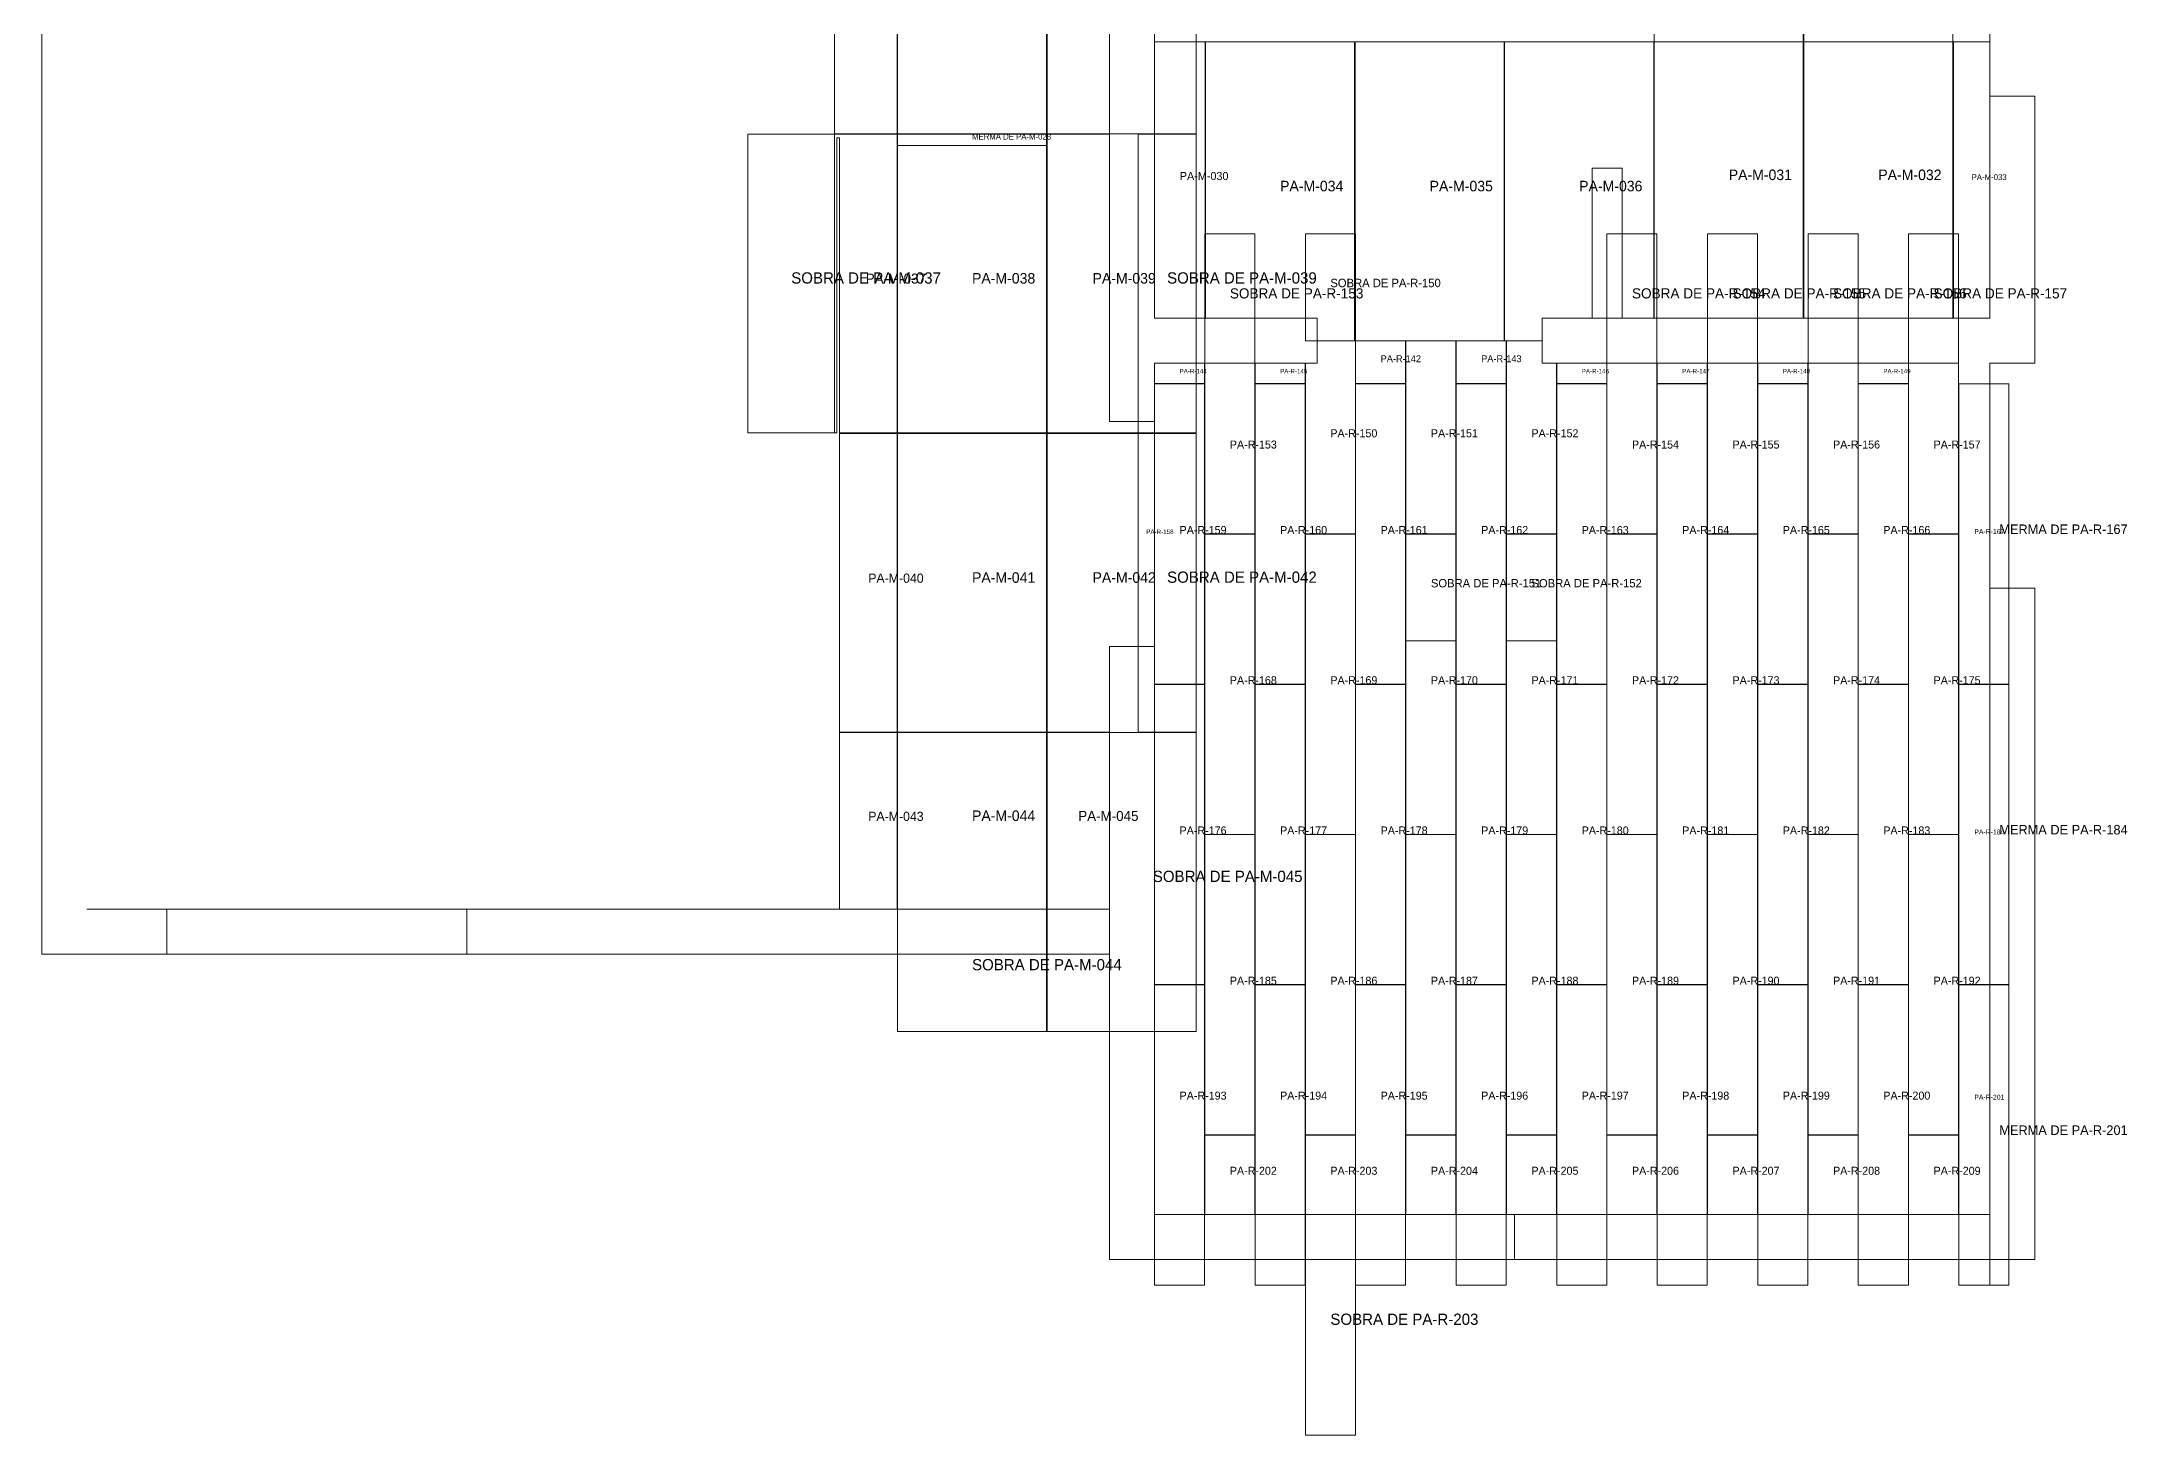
# Model space of a CAD drawing. Header units: metres. Extents: x 316.3 to 398.7, y -184.6 to -119.2.
# Drawn here: x 325.83 to 334.17, y -132.96 to -127.39 of the extents above; entities that cross this region are included whole.
import ezdxf

# ---------------------------------------------------------------- set-up
doc = ezdxf.new("R2010")
doc.units = ezdxf.units.M
for name, color, linetype, lineweight, plot in [('ETIQUETAS', 7, 'Continuous', 0, False), ('MORET-COMPLETAS', 30, 'Continuous', 0, False), ('MORET-RECORTES', 40, 'Continuous', 0, False), ('MUROS', 8, 'Continuous', 0, False), ('PLAN-CORTE-DESPERDICIO', 1, 'Continuous', 0, False), ('ROYAL-COMPLETAS', 4, 'Continuous', 0, False), ('ROYAL-RECORTES', 140, 'Continuous', 0, False), ('SOBRANTE-JUNTO-AL-RECORTE', 2, 'Continuous', 0, False)]:
    doc.layers.add(name, color=color, linetype=linetype, lineweight=lineweight, plot=plot)

msp = doc.modelspace()

# ---------------------------------------------------------------- linework, layer by layer
at = {"layer": 'MORET-COMPLETAS'}
for points in [[(331.0786, -128.5812), (331.6746, -128.5812), (331.6746, -127.3872), (331.0786, -127.3872)], [(329.2489, -128.9499), (329.8449, -128.9499), (329.8449, -127.7559), (329.2489, -127.7559)], [(329.2489, -130.1459), (329.8449, -130.1459), (329.8449, -128.9519), (329.2489, -128.9519)]]:
    msp.add_lwpolyline(points, close=True, dxfattribs=at)
at = {"layer": 'MORET-RECORTES'}
for points in [[(328.9971, -127.7539), (329.2469, -127.7539), (329.2469, -126.6064), (328.9971, -126.6064)], [(329.2489, -127.7539), (329.8449, -127.7539), (329.8449, -126.6064), (329.2489, -126.6064)], [(329.8469, -127.7539), (330.0967, -127.7539), (330.0967, -126.6064), (329.8469, -126.6064)], [(330.2767, -128.4912), (330.4786, -128.4912), (330.4786, -127.3872), (330.2767, -127.3872)], [(330.4806, -127.3872), (331.0766, -127.3872), (331.0766, -128.5812), (330.9266, -128.5812), (330.9266, -128.4912), (330.4806, -128.4912)], [(331.6766, -128.5812), (331.6766, -127.3872), (332.2726, -127.3872), (332.2726, -128.4912), (332.1466, -128.4912), (332.1466, -127.8913), (332.0266, -127.8913), (332.0266, -128.4912), (331.8266, -128.4912), (331.8266, -128.5812)], [(332.2746, -128.4912), (332.8706, -128.4912), (332.8706, -127.3872), (332.2746, -127.3872)], [(332.8726, -128.4912), (333.4686, -128.4912), (333.4686, -127.3872), (332.8726, -127.3872)], [(333.4706, -128.4912), (333.6165, -128.4912), (333.6165, -127.3872), (333.4706, -127.3872)], [(328.9971, -128.9499), (328.9971, -127.7559), (329.2469, -127.7559), (329.2469, -128.9499), (329.0168, -128.9499), (329.0168, -127.7698), (329.0068, -127.7698), (329.0068, -128.9499)], [(330.2106, -128.9499), (329.8469, -128.9499), (329.8469, -127.7559), (330.0967, -127.7559), (330.0967, -128.9041), (330.2106, -128.9041)], [(329.0168, -130.1459), (329.2469, -130.1459), (329.2469, -128.9519), (329.0168, -128.9519)], [(329.8469, -130.1459), (329.8469, -128.9519), (330.2106, -128.9519), (330.2106, -129.804), (330.0967, -129.804), (330.0967, -130.1459)], [(329.0168, -130.8539), (329.2469, -130.8539), (329.2469, -130.1479), (329.0168, -130.1479)], [(329.2489, -130.8539), (329.8449, -130.8539), (329.8449, -130.1479), (329.2489, -130.1479)], [(329.8469, -130.8539), (330.0967, -130.8539), (330.0967, -130.1479), (329.8469, -130.1479)]]:
    msp.add_lwpolyline(points, close=True, dxfattribs=at)
at = {"layer": 'MUROS'}
for p, q in [((325.8271, -131.0339), (325.8271, -120.6997)), ((330.0967, -128.9041), (330.0967, -125.2744)), ((330.2767, -125.4414), (330.2767, -128.4912)), ((333.6164, -125.4414), (333.6164, -127.6042)), ((333.6164, -127.6042), (333.7964, -127.6042)), ((333.7964, -127.6042), (333.6164, -127.6042)), ((333.6164, -127.6042), (333.6164, -128.4912)), ((333.7964, -128.6712), (333.7964, -127.6042)), ((332.1466, -127.8913), (332.0266, -127.8913)), ((332.0266, -127.8913), (332.0266, -128.4912)), ((332.147, -127.891), (332.147, -128.491)), ((330.2767, -128.4912), (330.9266, -128.4912)), ((330.9266, -128.4912), (330.9266, -128.6712)), ((333.6164, -128.4912), (331.8266, -128.4912)), ((331.8266, -128.4912), (331.8266, -128.6712)), ((332.0266, -128.4912), (332.1466, -128.4912)), ((330.9266, -128.6712), (330.2767, -128.6712)), ((333.7964, -128.6712), (333.6164, -128.6712)), ((333.6164, -128.6712), (333.6164, -129.5711)), ((330.2767, -128.9041), (330.0967, -128.9041)), ((333.6164, -129.5711), (333.7964, -129.5711)), ((333.6164, -132.2538), (333.6164, -129.5711)), ((333.7964, -129.5711), (333.7964, -132.2538)), ((330.0967, -130.8539), (330.0967, -129.804)), ((330.0967, -129.804), (330.2767, -129.804)), ((330.2767, -129.804), (330.2767, -132.0738)), ((326.007, -130.8539), (326.327, -130.8539)), ((327.5269, -130.8539), (326.327, -130.8539)), ((326.327, -130.8539), (326.327, -131.0339)), ((326.327, -130.8539), (326.327, -131.0339)), ((327.5269, -131.0339), (327.5269, -130.8539)), ((327.5269, -130.8539), (330.0967, -130.8539)), ((326.327, -131.0339), (325.8271, -131.0339)), ((326.327, -131.0339), (327.5269, -131.0339)), ((330.0967, -131.0339), (327.5269, -131.0339)), ((330.0967, -132.2538), (330.0967, -131.0339)), ((330.2767, -132.0738), (331.7166, -132.0738)), ((331.7166, -132.2538), (331.7166, -132.0738)), ((331.7166, -132.0738), (333.6164, -132.0738)), ((331.7166, -132.2538), (330.0967, -132.2538)), ((333.6164, -132.2538), (331.7166, -132.2538)), ((333.7964, -132.2538), (333.6164, -132.2538))]:
    msp.add_line(p, q, dxfattribs=at)
at = {"layer": 'PLAN-CORTE-DESPERDICIO'}
for points in [[(332.2746, -127.3872), (332.8706, -127.3872), (332.8706, -127.2972), (332.2746, -127.2972)], [(332.8726, -127.3872), (333.4686, -127.3872), (333.4686, -127.2972), (332.8726, -127.2972)], [(329.2489, -127.8004), (329.8449, -127.8004), (329.8449, -127.7539), (329.2489, -127.7539)], [(333.6164, -129.954), (333.6927, -129.954), (333.6927, -128.754), (333.6164, -128.754)], [(333.6164, -131.155), (333.6927, -131.155), (333.6927, -129.955), (333.6164, -129.955)], [(333.6164, -132.356), (333.6927, -132.356), (333.6927, -131.156), (333.6164, -131.156)]]:
    msp.add_lwpolyline(points, close=True, dxfattribs=at)
at = {"layer": 'ROYAL-COMPLETAS'}
for points in [[(330.2767, -129.954), (330.4767, -129.954), (330.4767, -128.754), (330.2767, -128.754)], [(330.6787, -129.954), (330.8787, -129.954), (330.8787, -128.754), (330.6787, -128.754)], [(331.0807, -129.954), (331.2807, -129.954), (331.2807, -128.754), (331.0807, -128.754)], [(331.4827, -129.954), (331.6827, -129.954), (331.6827, -128.754), (331.4827, -128.754)], [(331.8847, -129.954), (332.0847, -129.954), (332.0847, -128.754), (331.8847, -128.754)], [(332.2867, -129.954), (332.4867, -129.954), (332.4867, -128.754), (332.2867, -128.754)], [(332.6887, -129.954), (332.8887, -129.954), (332.8887, -128.754), (332.6887, -128.754)], [(333.0907, -129.954), (333.2907, -129.954), (333.2907, -128.754), (333.0907, -128.754)], [(330.4777, -130.5545), (330.6777, -130.5545), (330.6777, -129.3545), (330.4777, -129.3545)], [(330.8797, -130.5545), (331.0797, -130.5545), (331.0797, -129.3545), (330.8797, -129.3545)], [(331.2817, -130.5545), (331.4817, -130.5545), (331.4817, -129.3545), (331.2817, -129.3545)], [(331.6837, -130.5545), (331.8837, -130.5545), (331.8837, -129.3545), (331.6837, -129.3545)], [(332.0857, -130.5545), (332.2857, -130.5545), (332.2857, -129.3545), (332.0857, -129.3545)], [(332.4877, -130.5545), (332.6877, -130.5545), (332.6877, -129.3545), (332.4877, -129.3545)], [(332.8897, -130.5545), (333.0897, -130.5545), (333.0897, -129.3545), (332.8897, -129.3545)], [(333.2917, -130.5545), (333.4917, -130.5545), (333.4917, -129.3545), (333.2917, -129.3545)], [(330.2767, -131.155), (330.4767, -131.155), (330.4767, -129.955), (330.2767, -129.955)], [(330.6787, -131.155), (330.8787, -131.155), (330.8787, -129.955), (330.6787, -129.955)], [(331.0807, -131.155), (331.2807, -131.155), (331.2807, -129.955), (331.0807, -129.955)], [(331.4827, -131.155), (331.6827, -131.155), (331.6827, -129.955), (331.4827, -129.955)], [(331.8847, -131.155), (332.0847, -131.155), (332.0847, -129.955), (331.8847, -129.955)], [(332.2867, -131.155), (332.4867, -131.155), (332.4867, -129.955), (332.2867, -129.955)], [(332.6887, -131.155), (332.8887, -131.155), (332.8887, -129.955), (332.6887, -129.955)], [(333.0907, -131.155), (333.2907, -131.155), (333.2907, -129.955), (333.0907, -129.955)], [(330.4777, -131.7555), (330.6777, -131.7555), (330.6777, -130.5555), (330.4777, -130.5555)], [(330.8797, -131.7555), (331.0797, -131.7555), (331.0797, -130.5555), (330.8797, -130.5555)], [(331.2817, -131.7555), (331.4817, -131.7555), (331.4817, -130.5555), (331.2817, -130.5555)], [(331.6837, -131.7555), (331.8837, -131.7555), (331.8837, -130.5555), (331.6837, -130.5555)], [(332.0857, -131.7555), (332.2857, -131.7555), (332.2857, -130.5555), (332.0857, -130.5555)], [(332.4877, -131.7555), (332.6877, -131.7555), (332.6877, -130.5555), (332.4877, -130.5555)], [(332.8897, -131.7555), (333.0897, -131.7555), (333.0897, -130.5555), (332.8897, -130.5555)], [(333.2917, -131.7555), (333.4917, -131.7555), (333.4917, -130.5555), (333.2917, -130.5555)]]:
    msp.add_lwpolyline(points, close=True, dxfattribs=at)
at = {"layer": 'ROYAL-RECORTES'}
for points in [[(331.0797, -128.5812), (331.0797, -129.3535), (330.8797, -129.3535), (330.8797, -128.6712), (330.9266, -128.6712), (330.9266, -128.5812)], [(331.0807, -128.753), (331.2807, -128.753), (331.2807, -128.5812), (331.0807, -128.5812)], [(331.2817, -129.3535), (331.4817, -129.3535), (331.4817, -128.5812), (331.2817, -128.5812)], [(331.4827, -128.753), (331.6827, -128.753), (331.6827, -128.5812), (331.4827, -128.5812)], [(331.8837, -129.3535), (331.6837, -129.3535), (331.6837, -128.5812), (331.8266, -128.5812), (331.8266, -128.6712), (331.8837, -128.6712)], [(330.2767, -128.753), (330.4767, -128.753), (330.4767, -128.6712), (330.2767, -128.6712)], [(330.4777, -129.3535), (330.6777, -129.3535), (330.6777, -128.6712), (330.4777, -128.6712)], [(330.6787, -128.753), (330.8787, -128.753), (330.8787, -128.6712), (330.6787, -128.6712)], [(331.8847, -128.753), (332.0847, -128.753), (332.0847, -128.6712), (331.8847, -128.6712)], [(332.0857, -129.3535), (332.2857, -129.3535), (332.2857, -128.6712), (332.0857, -128.6712)], [(332.2867, -128.753), (332.4867, -128.753), (332.4867, -128.6712), (332.2867, -128.6712)], [(332.4877, -129.3535), (332.6877, -129.3535), (332.6877, -128.6712), (332.4877, -128.6712)], [(332.6887, -128.753), (332.8887, -128.753), (332.8887, -128.6712), (332.6887, -128.6712)], [(332.8897, -129.3535), (333.0897, -129.3535), (333.0897, -128.6712), (332.8897, -128.6712)], [(333.0907, -128.753), (333.2907, -128.753), (333.2907, -128.6712), (333.0907, -128.6712)], [(333.2917, -129.3535), (333.4917, -129.3535), (333.4917, -128.6712), (333.2917, -128.6712)], [(333.4927, -129.954), (333.6164, -129.954), (333.6164, -128.754), (333.4927, -128.754)], [(330.211, -129.804), (330.276, -129.804), (330.276, -128.9041), (330.211, -128.9041)], [(333.4927, -131.155), (333.6164, -131.155), (333.6164, -129.955), (333.4927, -129.955)], [(330.2767, -132.0738), (330.4767, -132.0738), (330.4767, -131.156), (330.2767, -131.156)], [(330.6787, -132.0738), (330.8787, -132.0738), (330.8787, -131.156), (330.6787, -131.156)], [(331.0807, -132.0738), (331.2807, -132.0738), (331.2807, -131.156), (331.0807, -131.156)], [(331.4827, -132.0738), (331.6827, -132.0738), (331.6827, -131.156), (331.4827, -131.156)], [(331.8847, -132.0738), (332.0847, -132.0738), (332.0847, -131.156), (331.8847, -131.156)], [(332.2867, -132.0738), (332.4867, -132.0738), (332.4867, -131.156), (332.2867, -131.156)], [(332.6887, -132.0738), (332.8887, -132.0738), (332.8887, -131.156), (332.6887, -131.156)], [(333.0907, -132.0738), (333.2907, -132.0738), (333.2907, -131.156), (333.0907, -131.156)], [(333.4927, -132.0738), (333.6164, -132.0738), (333.6164, -131.156), (333.4927, -131.156)], [(330.4777, -132.0738), (330.6777, -132.0738), (330.6777, -131.7565), (330.4777, -131.7565)], [(330.8797, -132.0738), (331.0797, -132.0738), (331.0797, -131.7565), (330.8797, -131.7565)], [(331.2817, -132.0738), (331.4817, -132.0738), (331.4817, -131.7565), (331.2817, -131.7565)], [(331.6837, -132.0738), (331.8837, -132.0738), (331.8837, -131.7565), (331.6837, -131.7565)], [(332.0857, -132.0738), (332.2857, -132.0738), (332.2857, -131.7565), (332.0857, -131.7565)], [(332.4877, -132.0738), (332.6877, -132.0738), (332.6877, -131.7565), (332.4877, -131.7565)], [(332.8897, -132.0738), (333.0897, -132.0738), (333.0897, -131.7565), (332.8897, -131.7565)], [(333.2917, -132.0738), (333.4917, -132.0738), (333.4917, -131.7565), (333.2917, -131.7565)]]:
    msp.add_lwpolyline(points, close=True, dxfattribs=at)
at = {"layer": 'SOBRANTE-JUNTO-AL-RECORTE'}
for points in [[(330.0967, -127.7539), (330.4429, -127.7539), (330.4429, -126.5599), (330.0967, -126.5599)], [(328.6509, -128.9499), (328.9971, -128.9499), (328.9971, -127.7559), (328.6509, -127.7559)], [(330.2106, -128.9499), (330.4429, -128.9499), (330.4429, -127.7559), (330.2106, -127.7559)], [(330.4777, -128.6712), (330.6777, -128.6712), (330.6777, -128.1535), (330.4777, -128.1535)], [(330.8797, -128.5812), (331.0797, -128.5812), (331.0797, -128.1535), (330.8797, -128.1535)], [(332.0857, -128.6712), (332.2857, -128.6712), (332.2857, -128.1535), (332.0857, -128.1535)], [(332.4877, -128.6712), (332.6877, -128.6712), (332.6877, -128.1535), (332.4877, -128.1535)], [(332.8897, -128.6712), (333.0897, -128.6712), (333.0897, -128.1535), (332.8897, -128.1535)], [(333.2917, -128.6712), (333.4917, -128.6712), (333.4917, -128.1535), (333.2917, -128.1535)], [(330.2106, -130.1459), (330.4429, -130.1459), (330.4429, -128.9519), (330.2106, -128.9519)], [(331.2817, -129.7812), (331.4817, -129.7812), (331.4817, -129.3535), (331.2817, -129.3535)], [(331.6837, -129.7812), (331.8837, -129.7812), (331.8837, -129.3535), (331.6837, -129.3535)], [(330.0967, -131.3419), (330.4429, -131.3419), (330.4429, -130.1479), (330.0967, -130.1479)], [(329.2489, -131.3419), (329.8449, -131.3419), (329.8449, -130.8539), (329.2489, -130.8539)], [(329.8469, -131.3419), (330.0967, -131.3419), (330.0967, -130.8539), (329.8469, -130.8539)], [(330.2767, -132.356), (330.4767, -132.356), (330.4767, -132.0738), (330.2767, -132.0738)], [(330.6787, -132.356), (330.8787, -132.356), (330.8787, -132.0738), (330.6787, -132.0738)], [(330.8797, -132.9565), (331.0797, -132.9565), (331.0797, -132.0738), (330.8797, -132.0738)], [(331.0807, -132.356), (331.2807, -132.356), (331.2807, -132.0738), (331.0807, -132.0738)], [(331.4827, -132.356), (331.6827, -132.356), (331.6827, -132.0738), (331.4827, -132.0738)], [(331.8847, -132.356), (332.0847, -132.356), (332.0847, -132.0738), (331.8847, -132.0738)], [(332.2867, -132.356), (332.4867, -132.356), (332.4867, -132.0738), (332.2867, -132.0738)], [(332.6887, -132.356), (332.8887, -132.356), (332.8887, -132.0738), (332.6887, -132.0738)], [(333.0907, -132.356), (333.2907, -132.356), (333.2907, -132.0738), (333.0907, -132.0738)], [(333.4927, -132.356), (333.6164, -132.356), (333.6164, -132.0738), (333.4927, -132.0738)]]:
    msp.add_lwpolyline(points, close=True, dxfattribs=at)

# ---------------------------------------------------------------- texts
at = {"layer": 'ETIQUETAS'}
for s, height, p in [('PA-M-030', 0.0323, (330.3777, -127.9392)), ('PA-M-031', 0.042, (332.5726, -127.9392)), ('PA-M-032', 0.042, (333.1706, -127.9392)), ('PA-M-033', 0.02334, (333.5435, -127.9392)), ('PA-M-034', 0.042, (330.7786, -127.9842)), ('PA-M-035', 0.042, (331.3766, -127.9842)), ('PA-M-036', 0.042, (331.9746, -127.9842)), ('PA-M-037', 0.03997, (329.122, -128.3529)), ('PA-M-038', 0.042, (329.5469, -128.3529)), ('PA-M-039', 0.042, (330.0288, -128.3529)), ('PA-R-142', 0.02749, (331.1807, -128.6671)), ('PA-R-143', 0.02749, (331.5827, -128.6671)), ('PA-R-144', 0.018, (330.3767, -128.7121)), ('PA-R-145', 0.018, (330.7787, -128.7121)), ('PA-R-146', 0.018, (331.9847, -128.7121)), ('PA-R-147', 0.018, (332.3867, -128.7121)), ('PA-R-148', 0.018, (332.7887, -128.7121)), ('PA-R-149', 0.018, (333.1907, -128.7121)), ('PA-R-153', 0.032, (330.5777, -129.0123)), ('PA-R-150', 0.032, (330.9797, -128.9674)), ('PA-R-151', 0.032, (331.3817, -128.9674)), ('PA-R-152', 0.032, (331.7837, -128.9674)), ('PA-R-154', 0.032, (332.1857, -129.0123)), ('PA-R-155', 0.032, (332.5877, -129.0123)), ('PA-R-156', 0.032, (332.9897, -129.0123)), ('PA-R-157', 0.032, (333.3917, -129.0123)), ('PA-R-158', 0.018, (330.2435, -129.3541)), ('PA-R-159', 0.032, (330.3767, -129.354)), ('PA-R-160', 0.032, (330.7787, -129.354)), ('PA-R-161', 0.032, (331.1807, -129.354)), ('PA-R-162', 0.032, (331.5827, -129.354)), ('PA-R-163', 0.032, (331.9847, -129.354)), ('PA-R-164', 0.032, (332.3867, -129.354)), ('PA-R-165', 0.032, (332.7887, -129.354)), ('PA-R-166', 0.032, (333.1907, -129.354)), ('PA-R-167', 0.01979, (333.5546, -129.354)), ('PA-M-040', 0.03682, (329.1318, -129.5489)), ('PA-M-041', 0.042, (329.5469, -129.5489)), ('PA-M-042', 0.042, (330.0288, -129.5489)), ('PA-R-168', 0.032, (330.5777, -129.9545)), ('PA-R-169', 0.032, (330.9797, -129.9545)), ('PA-R-170', 0.032, (331.3817, -129.9545)), ('PA-R-171', 0.032, (331.7837, -129.9545)), ('PA-R-172', 0.032, (332.1857, -129.9545)), ('PA-R-173', 0.032, (332.5877, -129.9545)), ('PA-R-174', 0.032, (332.9897, -129.9545)), ('PA-R-175', 0.032, (333.3917, -129.9545)), ('PA-M-043', 0.03682, (329.1318, -130.5009)), ('PA-M-044', 0.042, (329.5469, -130.5009)), ('PA-M-045', 0.03997, (329.9718, -130.5009)), ('PA-R-176', 0.032, (330.3767, -130.555)), ('PA-R-177', 0.032, (330.7787, -130.555)), ('PA-R-178', 0.032, (331.1807, -130.555)), ('PA-R-179', 0.032, (331.5827, -130.555)), ('PA-R-180', 0.032, (331.9847, -130.555)), ('PA-R-181', 0.032, (332.3867, -130.555)), ('PA-R-182', 0.032, (332.7887, -130.555)), ('PA-R-183', 0.032, (333.1907, -130.555)), ('PA-R-184', 0.01979, (333.5546, -130.555)), ('PA-R-185', 0.032, (330.5777, -131.1555)), ('PA-R-186', 0.032, (330.9797, -131.1555)), ('PA-R-187', 0.032, (331.3817, -131.1555)), ('PA-R-188', 0.032, (331.7837, -131.1555)), ('PA-R-189', 0.032, (332.1857, -131.1555)), ('PA-R-190', 0.032, (332.5877, -131.1555)), ('PA-R-191', 0.032, (332.9897, -131.1555)), ('PA-R-192', 0.032, (333.3917, -131.1555)), ('PA-R-193', 0.032, (330.3767, -131.6149)), ('PA-R-194', 0.032, (330.7787, -131.6149)), ('PA-R-195', 0.032, (331.1807, -131.6149)), ('PA-R-196', 0.032, (331.5827, -131.6149)), ('PA-R-197', 0.032, (331.9847, -131.6149)), ('PA-R-198', 0.032, (332.3867, -131.6149)), ('PA-R-199', 0.032, (332.7887, -131.6149)), ('PA-R-200', 0.032, (333.1907, -131.6149)), ('PA-R-201', 0.01979, (333.5546, -131.6149)), ('PA-R-202', 0.032, (330.5777, -131.9152)), ('PA-R-203', 0.032, (330.9797, -131.9152)), ('PA-R-204', 0.032, (331.3817, -131.9152)), ('PA-R-205', 0.032, (331.7837, -131.9152)), ('PA-R-206', 0.032, (332.1857, -131.9152)), ('PA-R-207', 0.032, (332.5877, -131.9152)), ('PA-R-208', 0.032, (332.9897, -131.9152)), ('PA-R-209', 0.032, (333.3917, -131.9152))]:
    msp.add_text(s, height=height, dxfattribs=at).set_placement(p)
at = {"layer": 'PLAN-CORTE-DESPERDICIO'}
for s, height, p in [('MERMA DE PA-M-028', 0.02325, (329.5469, -127.7772)), ('MERMA DE PA-R-167', 0.03815, (333.6545, -129.354)), ('MERMA DE PA-R-184', 0.03815, (333.6545, -130.555)), ('MERMA DE PA-R-201', 0.03815, (333.6545, -131.756))]:
    msp.add_text(s, height=height, dxfattribs=at).set_placement(p)
at = {"layer": 'SOBRANTE-JUNTO-AL-RECORTE'}
for s, height, p in [('SOBRA DE PA-M-037', 0.045, (328.824, -128.3529)), ('SOBRA DE PA-M-039', 0.045, (330.3268, -128.3529)), ('SOBRA DE PA-R-150', 0.033545, (330.9797, -128.3673)), ('SOBRA DE PA-R-153', 0.040604, (330.5777, -128.4124)), ('SOBRA DE PA-R-154', 0.040604, (332.1857, -128.4124)), ('SOBRA DE PA-R-155', 0.040604, (332.5877, -128.4124)), ('SOBRA DE PA-R-156', 0.040604, (332.9897, -128.4124)), ('SOBRA DE PA-R-157', 0.040604, (333.3917, -128.4124)), ('SOBRA DE PA-M-042', 0.045, (330.3268, -129.5489)), ('SOBRA DE PA-R-151', 0.033545, (331.3817, -129.5674)), ('SOBRA DE PA-R-152', 0.033545, (331.7837, -129.5674)), ('SOBRA DE PA-M-045', 0.045, (330.2698, -130.7449)), ('SOBRA DE PA-M-044', 0.045, (329.5469, -131.0979)), ('SOBRA DE PA-R-203', 0.045, (330.9797, -132.5152))]:
    msp.add_text(s, height=height, dxfattribs=at).set_placement(p)

doc.saveas('drawing.dxf')
